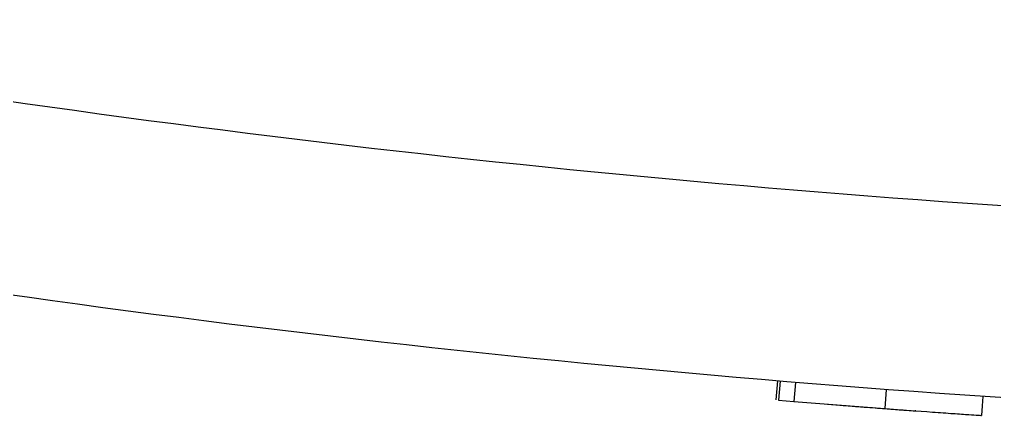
# Model space of a CAD drawing. Header units: inches. Extents: x 12 to 11036, y 8 to 6728.
# Drawn here: x 10831.99 to 10847.29, y 4265.8 to 4272 of the extents above; entities that cross this region are included whole.
import ezdxf

# ---------------------------------------------------------------- set-up
doc = ezdxf.new("R2010")
doc.units = ezdxf.units.IN
doc.header["$MEASUREMENT"] = 0

# ---------------------------------------------------------------- blocks, each defined once
blk = doc.blocks.new('A$C114D03CA')
at = {"color": 7, "linetype": 'Continuous', "lineweight": 25}
for p, q in [((21.435, -59.982), (21.459, -60.281)), ((21.676, -59.963), (21.701, -60.262)), ((21.718, -59.959), (21.742, -60.258)), ((20.013, -60.093), (20.035, -60.393)), ((21.459, -60.281), (20.035, -60.393)), ((21.701, -60.262), (21.459, -60.281)), ((20.933, -60.323), (20.35, -60.369))]:
    blk.add_line(p, q, dxfattribs=at)
at = {"color": 7, "linetype": 'Continuous', "lineweight": 25, "flags": 128}
blk.add_lwpolyline([(18.494, -60.201), (18.504, -60.351), (18.514, -60.501)], dxfattribs=at)
at = {"color": 7, "linetype": 'Continuous', "lineweight": 25}
for radius, start in [(207, 273.43427), (210, 273.38515)]:
    blk.add_arc((4.381, 149.324), radius, start, 280.36976, dxfattribs=at)
for points, knots in [([(20.035, -60.393), (19.775, -60.412), (19.384, -60.44), (18.949, -60.471), (18.698, -60.488), (18.563, -60.497), (18.502, -60.501), (18.522, -60.5), (18.526, -60.5)], [0, 0, 0, 0, 0.320075, 0.481162, 0.643561, 0.804031, 0.964116, 1, 1, 1, 1]), ([(20.733, -60.339), (20.605, -60.349), (20.349, -60.369), (20.019, -60.394), (19.765, -60.413), (19.61, -60.424), (19.533, -60.429), (19.552, -60.428), (19.555, -60.428)], [0, 0, 0, 0, 0.192938, 0.385824, 0.57889, 0.771965, 0.964996, 1, 1, 1, 1])]:
    blk.add_open_spline(points, degree=3, knots=knots, dxfattribs=at)

msp = doc.modelspace()

# ---------------------------------------------------------------- block references
at = {"xscale": -1}
msp.add_blockref('A$C114D03CA', (10865.599, 4326.296), dxfattribs=at)

doc.saveas('drawing.dxf')
